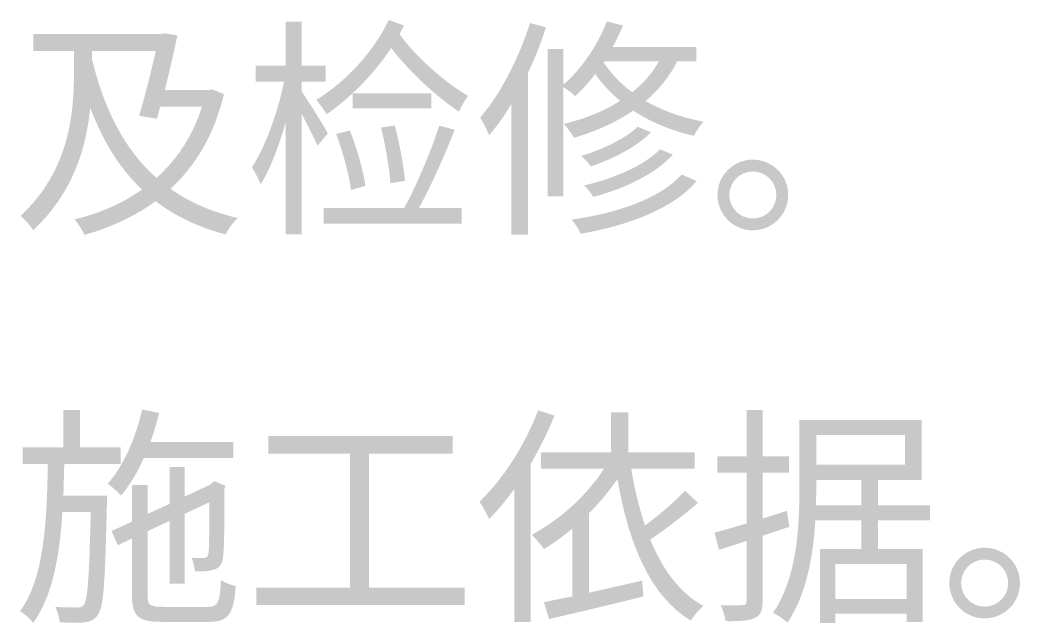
# Model space of a CAD drawing. Header units: millimetres. Extents: x -4600 to 229000, y -4300 to 19460.
# Drawn here: x 221647 to 222883, y 12012 to 12758 of the extents above; entities that cross this region are included whole.
import ezdxf

# ---------------------------------------------------------------- set-up
doc = ezdxf.new("R2010")
doc.units = ezdxf.units.MM
doc.header["$LTSCALE"] = 100
doc.layers.add('R2-LEGEND', color=7, linetype='Continuous', lineweight=18)

# ---------------------------------------------------------------- blocks, each defined once
blk = doc.blocks.new('A06_SHEET')
at = {"layer": 'R2-LEGEND'}
h = blk.add_hatch(color=256, dxfattribs=at)
edge = h.paths.add_edge_path()
edge.add_line((21975.7, 12755.7), (21975.7, 12701.2))
edge.add_line((21975.7, 12701.2), (21938.5, 12701.2))
edge.add_line((21938.5, 12701.2), (21938.5, 12681.2))
edge.add_line((21938.5, 12681.2), (21973.7, 12681.2))
edge.add_spline(control_points=[(21973.7, 12681.2), (21966, 12643.3), (21949.9, 12598.9), (21933.9, 12575.5)], knot_values=[0, 0, 0, 0, 1, 1, 1, 1], degree=3, periodic=0)
edge.add_spline(control_points=[(21933.9, 12575.5), (21937.3, 12570.3), (21942.5, 12560.8), (21944.8, 12554.5)], knot_values=[0, 0, 0, 0, 1, 1, 1, 1], degree=3, periodic=0)
edge.add_spline(control_points=[(21944.8, 12554.5), (21956.2, 12572.3), (21967.1, 12600.9), (21975.7, 12630.7)], knot_values=[0, 0, 0, 0, 1, 1, 1, 1], degree=3, periodic=0)
edge.add_line((21975.7, 12630.7), (21975.7, 12492.4))
edge.add_line((21975.7, 12492.4), (21995.5, 12492.4))
edge.add_line((21995.5, 12492.4), (21995.5, 12641.6))
edge.add_spline(control_points=[(21995.5, 12641.6), (22002.9, 12627.6), (22011.2, 12611), (22015, 12602.1)], knot_values=[0, 0, 0, 0, 1, 1, 1, 1], degree=3, periodic=0)
edge.add_line((22015, 12602.1), (22027.8, 12617.3))
edge.add_spline(control_points=[(22027.8, 12617.3), (22023.5, 12625.9), (22002.1, 12659.7), (21995.5, 12669.4)], knot_values=[0, 0, 0, 0, 1, 1, 1, 1], degree=3, periodic=0)
edge.add_line((21995.5, 12669.4), (21995.5, 12681.2))
edge.add_line((21995.5, 12681.2), (22025.3, 12681.2))
edge.add_line((22025.3, 12681.2), (22025.3, 12701.2))
edge.add_line((22025.3, 12701.2), (21995.5, 12701.2))
edge.add_line((21995.5, 12701.2), (21995.5, 12755.7))
edge.add_line((21995.5, 12755.7), (21975.7, 12755.7))
h = blk.add_hatch(color=256, dxfattribs=at)
edge = h.paths.add_edge_path()
edge.add_spline(control_points=[(22103.2, 12757.7), (22083.7, 12717.3), (22049.6, 12680.9), (22013.5, 12658.8)], knot_values=[0, 0, 0, 0, 1, 1, 1, 1], degree=3, periodic=0)
edge.add_spline(control_points=[(22013.5, 12658.8), (22017.5, 12654.5), (22023.8, 12645.4), (22026.4, 12641.1)], knot_values=[0, 0, 0, 0, 1, 1, 1, 1], degree=3, periodic=0)
edge.add_spline(control_points=[(22026.4, 12641.1), (22055.6, 12661.4), (22084.3, 12690), (22106.1, 12723)], knot_values=[0, 0, 0, 0, 1, 1, 1, 1], degree=3, periodic=0)
edge.add_spline(control_points=[(22106.1, 12723), (22128.1, 12694.3), (22161.1, 12663.4), (22190, 12644.2)], knot_values=[0, 0, 0, 0, 1, 1, 1, 1], degree=3, periodic=0)
edge.add_spline(control_points=[(22190, 12644.2), (22192.3, 12649.9), (22197.2, 12658.5), (22201.2, 12663.7)], knot_values=[0, 0, 0, 0, 1, 1, 1, 1], degree=3, periodic=0)
edge.add_spline(control_points=[(22201.2, 12663.7), (22172, 12680.9), (22136.1, 12712.4), (22116.4, 12740.2)], knot_values=[0, 0, 0, 0, 1, 1, 1, 1], degree=3, periodic=0)
edge.add_line((22116.4, 12740.2), (22122.1, 12750.8))
edge.add_line((22122.1, 12750.8), (22103.2, 12757.7))
h.paths.add_polyline_path([(22058.5, 12666.8), (22058.5, 12648.2), (22155.6, 12648.2), (22155.6, 12666.8), (22058.5, 12666.8)], flags=0)
h = blk.add_hatch(color=256, dxfattribs=at)
edge = h.paths.add_edge_path()
edge.add_line((22299.7, 12721.6), (22299.7, 12539.6))
edge.add_line((22299.7, 12539.6), (22318.9, 12539.6))
edge.add_line((22318.9, 12539.6), (22318.9, 12674.6))
edge.add_spline(control_points=[(22318.9, 12674.6), (22323.8, 12671.7), (22330.4, 12666.6), (22333.5, 12663.4)], knot_values=[0, 0, 0, 0, 1, 1, 1, 1], degree=3, periodic=0)
edge.add_spline(control_points=[(22333.5, 12663.4), (22342.1, 12671.1), (22350.4, 12680.3), (22358.2, 12690.9)], knot_values=[0, 0, 0, 0, 1, 1, 1, 1], degree=3, periodic=0)
edge.add_spline(control_points=[(22358.2, 12690.9), (22366.2, 12679.4), (22376.5, 12668), (22389.1, 12657.7)], knot_values=[0, 0, 0, 0, 1, 1, 1, 1], degree=3, periodic=0)
edge.add_spline(control_points=[(22389.1, 12657.7), (22369.1, 12644.8), (22345.6, 12635.6), (22319.5, 12629)], knot_values=[0, 0, 0, 0, 1, 1, 1, 1], degree=3, periodic=0)
edge.add_spline(control_points=[(22319.5, 12629), (22323.2, 12625), (22329.8, 12616.4), (22332.1, 12611.8)], knot_values=[0, 0, 0, 0, 1, 1, 1, 1], degree=3, periodic=0)
edge.add_spline(control_points=[(22332.1, 12611.8), (22359, 12620.1), (22384, 12631), (22405.2, 12645.6)], knot_values=[0, 0, 0, 0, 1, 1, 1, 1], degree=3, periodic=0)
edge.add_spline(control_points=[(22405.2, 12645.6), (22425.5, 12632.2), (22450.4, 12621.3), (22480.2, 12614.4)], knot_values=[0, 0, 0, 0, 1, 1, 1, 1], degree=3, periodic=0)
edge.add_spline(control_points=[(22480.2, 12614.4), (22482.8, 12619.9), (22488.2, 12627.6), (22492.3, 12631.9)], knot_values=[0, 0, 0, 0, 1, 1, 1, 1], degree=3, periodic=0)
edge.add_spline(control_points=[(22492.3, 12631.9), (22464.2, 12637), (22440.1, 12646.2), (22420.6, 12657.4)], knot_values=[0, 0, 0, 0, 1, 1, 1, 1], degree=3, periodic=0)
edge.add_spline(control_points=[(22420.6, 12657.4), (22436.7, 12671.1), (22449.8, 12687.2), (22459.6, 12706.4)], knot_values=[0, 0, 0, 0, 1, 1, 1, 1], degree=3, periodic=0)
edge.add_line((22459.6, 12706.4), (22483.1, 12706.4))
edge.add_line((22483.1, 12706.4), (22483.1, 12724.4))
edge.add_line((22483.1, 12724.4), (22379.9, 12724.4))
edge.add_spline(control_points=[(22379.9, 12724.4), (22384.8, 12733), (22388.8, 12741.9), (22392.6, 12750.8)], knot_values=[0, 0, 0, 0, 1, 1, 1, 1], degree=3, periodic=0)
edge.add_line((22392.6, 12750.8), (22372.8, 12755.9))
edge.add_spline(control_points=[(22372.8, 12755.9), (22361, 12725.9), (22341.3, 12696.9), (22318.9, 12677.7)], knot_values=[0, 0, 0, 0, 1, 1, 1, 1], degree=3, periodic=0)
edge.add_line((22318.9, 12677.7), (22318.9, 12721.6))
edge.add_line((22318.9, 12721.6), (22299.7, 12721.6))
edge = h.paths.add_edge_path(flags=0)
edge.add_spline(control_points=[(22438.4, 12597.8), (22418.9, 12577.5), (22381.1, 12561.4), (22344.7, 12553.1)], knot_values=[0, 0, 0, 0, 1, 1, 1, 1], degree=3, periodic=0)
edge.add_spline(control_points=[(22344.7, 12553.1), (22349, 12549.1), (22353.3, 12543.1), (22355.9, 12538.8)], knot_values=[0, 0, 0, 0, 1, 1, 1, 1], degree=3, periodic=0)
edge.add_spline(control_points=[(22355.9, 12538.8), (22394.6, 12549.1), (22432.7, 12567.1), (22454.4, 12591.2)], knot_values=[0, 0, 0, 0, 1, 1, 1, 1], degree=3, periodic=0)
edge.add_line((22454.4, 12591.2), (22438.4, 12597.8))
edge = h.paths.add_edge_path(flags=0)
edge.add_spline(control_points=[(22410.9, 12625.6), (22395.4, 12610.7), (22366.5, 12597.2), (22341, 12589.5)], knot_values=[0, 0, 0, 0, 1, 1, 1, 1], degree=3, periodic=0)
edge.add_spline(control_points=[(22341, 12589.5), (22345, 12586.1), (22350.2, 12580.9), (22353, 12576.6)], knot_values=[0, 0, 0, 0, 1, 1, 1, 1], degree=3, periodic=0)
edge.add_spline(control_points=[(22353, 12576.6), (22380.2, 12585.8), (22409.7, 12600.7), (22427.2, 12618.7)], knot_values=[0, 0, 0, 0, 1, 1, 1, 1], degree=3, periodic=0)
edge.add_line((22427.2, 12618.7), (22410.9, 12625.6))
edge = h.paths.add_edge_path(flags=0)
edge.add_line((22369.3, 12706.4), (22437, 12706.4))
edge.add_spline(control_points=[(22437, 12706.4), (22428.6, 12691.5), (22417.5, 12678.9), (22404, 12668.3)], knot_values=[0, 0, 0, 0, 1, 1, 1, 1], degree=3, periodic=0)
edge.add_spline(control_points=[(22404, 12668.3), (22388.5, 12679.7), (22376.8, 12692.6), (22368.8, 12705.5)], knot_values=[0, 0, 0, 0, 1, 1, 1, 1], degree=3, periodic=0)
edge.add_line((22368.8, 12705.5), (22369.3, 12706.4))
h = blk.add_hatch(color=256, dxfattribs=at)
edge = h.paths.add_edge_path()
edge.add_spline(control_points=[(22277.7, 12753.9), (22263.6, 12709.5), (22241, 12665.7), (22216.1, 12637)], knot_values=[0, 0, 0, 0, 1, 1, 1, 1], degree=3, periodic=0)
edge.add_spline(control_points=[(22216.1, 12637), (22219.5, 12631.6), (22225.2, 12620.1), (22227.2, 12615)], knot_values=[0, 0, 0, 0, 1, 1, 1, 1], degree=3, periodic=0)
edge.add_spline(control_points=[(22227.2, 12615), (22236.7, 12626.2), (22246.2, 12639.3), (22254.7, 12653.9)], knot_values=[0, 0, 0, 0, 1, 1, 1, 1], degree=3, periodic=0)
edge.add_line((22254.7, 12653.9), (22254.7, 12492.1))
edge.add_line((22254.7, 12492.1), (22275.1, 12492.1))
edge.add_line((22275.1, 12492.1), (22275.1, 12692.1))
edge.add_spline(control_points=[(22275.1, 12692.1), (22283.7, 12710.1), (22291.4, 12729.3), (22297.4, 12748.5)], knot_values=[0, 0, 0, 0, 1, 1, 1, 1], degree=3, periodic=0)
edge.add_line((22297.4, 12748.5), (22277.7, 12753.9))
h = blk.add_hatch(color=256, dxfattribs=at)
edge = h.paths.add_edge_path()
edge.add_line((21663.7, 12740.2), (21663.7, 12719.3))
edge.add_line((21663.7, 12719.3), (21714.1, 12719.3))
edge.add_line((21714.1, 12719.3), (21714.1, 12695.2))
edge.add_spline(control_points=[(21714.1, 12695.2), (21714.1, 12643.9), (21709.5, 12572.3), (21648, 12515.3)], knot_values=[0, 0, 0, 0, 1, 1, 1, 1], degree=3, periodic=0)
edge.add_spline(control_points=[(21648, 12515.3), (21652.8, 12511.6), (21660.6, 12503), (21663.7, 12497.5)], knot_values=[0, 0, 0, 0, 1, 1, 1, 1], degree=3, periodic=0)
edge.add_spline(control_points=[(21663.7, 12497.5), (21713.6, 12544.5), (21729.3, 12600.1), (21734.2, 12649.1)], knot_values=[0, 0, 0, 0, 1, 1, 1, 1], degree=3, periodic=0)
edge.add_spline(control_points=[(21734.2, 12649.1), (21749.7, 12608.4), (21770, 12574.6), (21798.1, 12547.9)], knot_values=[0, 0, 0, 0, 1, 1, 1, 1], degree=3, periodic=0)
edge.add_spline(control_points=[(21798.1, 12547.9), (21773.2, 12530.2), (21744.8, 12518.2), (21714.7, 12511)], knot_values=[0, 0, 0, 0, 1, 1, 1, 1], degree=3, periodic=0)
edge.add_spline(control_points=[(21714.7, 12511), (21719, 12506.1), (21724.4, 12497.5), (21727, 12491.8)], knot_values=[0, 0, 0, 0, 1, 1, 1, 1], degree=3, periodic=0)
edge.add_spline(control_points=[(21727, 12491.8), (21759.1, 12501), (21788.9, 12514.4), (21815, 12533.6)], knot_values=[0, 0, 0, 0, 1, 1, 1, 1], degree=3, periodic=0)
edge.add_spline(control_points=[(21815, 12533.6), (21838.8, 12515.3), (21867.1, 12501.5), (21901.5, 12492.4)], knot_values=[0, 0, 0, 0, 1, 1, 1, 1], degree=3, periodic=0)
edge.add_spline(control_points=[(21901.5, 12492.4), (21904.7, 12498.7), (21911.2, 12508.1), (21916.4, 12512.7)], knot_values=[0, 0, 0, 0, 1, 1, 1, 1], degree=3, periodic=0)
edge.add_spline(control_points=[(21916.4, 12512.7), (21883.7, 12520.4), (21856.5, 12532.5), (21833.3, 12548.8)], knot_values=[0, 0, 0, 0, 1, 1, 1, 1], degree=3, periodic=0)
edge.add_spline(control_points=[(21833.3, 12548.8), (21864, 12576.9), (21887.2, 12615), (21899.5, 12666)], knot_values=[0, 0, 0, 0, 1, 1, 1, 1], degree=3, periodic=0)
edge.add_line((21899.5, 12666), (21884.9, 12672))
edge.add_line((21884.9, 12672), (21881.2, 12670.9))
edge.add_line((21881.2, 12670.9), (21826.2, 12670.9))
edge.add_spline(control_points=[(21826.2, 12670.9), (21832.2, 12694.3), (21837.9, 12719), (21841.9, 12738.5)], knot_values=[0, 0, 0, 0, 1, 1, 1, 1], degree=3, periodic=0)
edge.add_line((21841.9, 12738.5), (21825.6, 12741.3))
edge.add_line((21825.6, 12741.3), (21821.9, 12740.2))
edge.add_line((21821.9, 12740.2), (21663.7, 12740.2))
edge = h.paths.add_edge_path(flags=0)
edge.add_spline(control_points=[(21816.1, 12562.3), (21775.7, 12598.1), (21751.1, 12648.2), (21736.2, 12709.8)], knot_values=[0, 0, 0, 0, 1, 1, 1, 1], degree=3, periodic=0)
edge.add_line((21736.2, 12709.8), (21736.2, 12719.3))
edge.add_line((21736.2, 12719.3), (21815.3, 12719.3))
edge.add_spline(control_points=[(21815.3, 12719.3), (21809.8, 12695.5), (21801.8, 12663.4), (21794.6, 12639.1)], knot_values=[0, 0, 0, 0, 1, 1, 1, 1], degree=3, periodic=0)
edge.add_line((21794.6, 12639.1), (21816.7, 12635.6))
edge.add_line((21816.7, 12635.6), (21820.7, 12650.5))
edge.add_line((21820.7, 12650.5), (21872.3, 12650.5))
edge.add_spline(control_points=[(21872.3, 12650.5), (21860.8, 12613.8), (21841.1, 12584.9), (21816.1, 12562.3)], knot_values=[0, 0, 0, 0, 1, 1, 1, 1], degree=3, periodic=0)
h = blk.add_hatch(color=256, dxfattribs=at)
edge = h.paths.add_edge_path()
edge.add_line((22022.7, 12525), (22022.7, 12505.8))
edge.add_line((22022.7, 12505.8), (22193.2, 12505.8))
edge.add_line((22193.2, 12505.8), (22193.2, 12525))
edge.add_line((22193.2, 12525), (22140.4, 12525))
edge.add_spline(control_points=[(22140.4, 12525), (22155.3, 12552), (22172.5, 12590.9), (22184.6, 12621.9)], knot_values=[0, 0, 0, 0, 1, 1, 1, 1], degree=3, periodic=0)
edge.add_line((22184.6, 12621.9), (22165.6, 12627))
edge.add_spline(control_points=[(22165.6, 12627), (22155.6, 12596.4), (22137.6, 12552.5), (22122.1, 12525)], knot_values=[0, 0, 0, 0, 1, 1, 1, 1], degree=3, periodic=0)
edge.add_line((22122.1, 12525), (22022.7, 12525))
edge = h.paths.add_edge_path(flags=0)
edge.add_spline(control_points=[(22038.2, 12616.7), (22046.2, 12594.9), (22054.2, 12566.3), (22056.5, 12547.4)], knot_values=[0, 0, 0, 0, 1, 1, 1, 1], degree=3, periodic=0)
edge.add_line((22056.5, 12547.4), (22074.3, 12552.5))
edge.add_spline(control_points=[(22074.3, 12552.5), (22071.7, 12570.9), (22063.7, 12599.2), (22055.1, 12621)], knot_values=[0, 0, 0, 0, 1, 1, 1, 1], degree=3, periodic=0)
edge.add_line((22055.1, 12621), (22038.2, 12616.7))
edge = h.paths.add_edge_path(flags=0)
edge.add_spline(control_points=[(22093.7, 12624.7), (22098.9, 12603), (22103.8, 12574.6), (22105.2, 12555.7)], knot_values=[0, 0, 0, 0, 1, 1, 1, 1], degree=3, periodic=0)
edge.add_line((22105.2, 12555.7), (22123.2, 12558.8))
edge.add_spline(control_points=[(22123.2, 12558.8), (22121.5, 12577.5), (22116.4, 12605.2), (22110.6, 12627)], knot_values=[0, 0, 0, 0, 1, 1, 1, 1], degree=3, periodic=0)
edge.add_line((22110.6, 12627), (22093.7, 12624.7))
h = blk.add_hatch(color=256, dxfattribs=at)
edge = h.paths.add_edge_path()
edge.add_spline(control_points=[(22553, 12584.9), (22529.2, 12584.9), (22509.4, 12565.4), (22509.4, 12541.4), (22509.4, 12517), (22529.2, 12497.5), (22553, 12497.5), (22577.3, 12497.5), (22596.8, 12517), (22596.8, 12541.4), (22596.8, 12565.4), (22577.3, 12584.9), (22553, 12584.9)], knot_values=[0, 0, 0, 0, 1, 1, 1, 2, 2, 2, 3, 3, 3, 4, 4, 4, 4], degree=3, periodic=0)
edge = h.paths.add_edge_path(flags=0)
edge.add_spline(control_points=[(22553, 12512.1), (22537.2, 12512.1), (22524.1, 12525), (22524.1, 12541.4), (22524.1, 12557.1), (22537.2, 12570.3), (22553, 12570.3), (22569.3, 12570.3), (22582.2, 12557.1), (22582.2, 12541.4), (22582.2, 12525), (22569.3, 12512.1), (22553, 12512.1)], knot_values=[0, 0, 0, 0, 1, 1, 1, 2, 2, 2, 3, 3, 3, 4, 4, 4, 4], degree=3, periodic=0)
h = blk.add_hatch(color=256, dxfattribs=at)
edge = h.paths.add_edge_path()
edge.add_spline(control_points=[(22465, 12566.6), (22439.5, 12537.3), (22386.8, 12519), (22329.2, 12510.7)], knot_values=[0, 0, 0, 0, 1, 1, 1, 1], degree=3, periodic=0)
edge.add_spline(control_points=[(22329.2, 12510.7), (22333.5, 12505.8), (22338.1, 12498.4), (22340.4, 12493.2)], knot_values=[0, 0, 0, 0, 1, 1, 1, 1], degree=3, periodic=0)
edge.add_spline(control_points=[(22340.4, 12493.2), (22401.1, 12504.1), (22455, 12524.5), (22483.7, 12558.5)], knot_values=[0, 0, 0, 0, 1, 1, 1, 1], degree=3, periodic=0)
edge.add_line((22483.7, 12558.5), (22465, 12566.6))
h = blk.add_hatch(color=256, dxfattribs=at)
edge = h.paths.add_edge_path()
edge.add_line((21701, 12275.1), (21701, 12229))
edge.add_line((21701, 12229), (21650.5, 12229))
edge.add_line((21650.5, 12229), (21650.5, 12208.6))
edge.add_line((21650.5, 12208.6), (21681.8, 12208.6))
edge.add_spline(control_points=[(21681.8, 12208.6), (21680.6, 12137.6), (21677.2, 12066.2), (21647.4, 12026.4)], knot_values=[0, 0, 0, 0, 1, 1, 1, 1], degree=3, periodic=0)
edge.add_spline(control_points=[(21647.4, 12026.4), (21652.8, 12023.3), (21660, 12017), (21663.7, 12012.1)], knot_values=[0, 0, 0, 0, 1, 1, 1, 1], degree=3, periodic=0)
edge.add_spline(control_points=[(21663.7, 12012.1), (21687.5, 12045), (21696.4, 12094.6), (21699.8, 12149.3)], knot_values=[0, 0, 0, 0, 1, 1, 1, 1], degree=3, periodic=0)
edge.add_line((21699.8, 12149.3), (21734.8, 12149.3))
edge.add_spline(control_points=[(21734.8, 12149.3), (21733, 12069.4), (21731, 12041), (21726.5, 12034.7)], knot_values=[0, 0, 0, 0, 1, 1, 1, 1], degree=3, periodic=0)
edge.add_spline(control_points=[(21726.5, 12034.7), (21724.2, 12031.3), (21721.6, 12030.7), (21717.6, 12031)], knot_values=[0, 0, 0, 0, 1, 1, 1, 1], degree=3, periodic=0)
edge.add_spline(control_points=[(21717.6, 12031), (21713.3, 12031), (21702.7, 12031), (21690.9, 12031.8)], knot_values=[0, 0, 0, 0, 1, 1, 1, 1], degree=3, periodic=0)
edge.add_spline(control_points=[(21690.9, 12031.8), (21693.8, 12026.7), (21695.8, 12018.4), (21696.4, 12012.7)], knot_values=[0, 0, 0, 0, 1, 1, 1, 1], degree=3, periodic=0)
edge.add_spline(control_points=[(21696.4, 12012.7), (21708.4, 12012.1), (21720.2, 12011.8), (21726.7, 12012.7)], knot_values=[0, 0, 0, 0, 1, 1, 1, 1], degree=3, periodic=0)
edge.add_spline(control_points=[(21726.7, 12012.7), (21734.5, 12013.5), (21739.1, 12015.5), (21743.6, 12021.8), (21751.1, 12031.8), (21752.5, 12063.9), (21754.8, 12159.6)], knot_values=[0, 0, 0, 0, 1, 1, 1, 2, 2, 2, 2], degree=3, periodic=0)
edge.add_spline(control_points=[(21754.8, 12159.6), (21754.8, 12162.5), (21754.8, 12169.4), (21754.8, 12169.4)], knot_values=[0, 0, 0, 0, 1, 1, 1, 1], degree=3, periodic=0)
edge.add_line((21754.8, 12169.4), (21701, 12169.4))
edge.add_line((21701, 12169.4), (21702.1, 12208.6))
edge.add_line((21702.1, 12208.6), (21771.7, 12208.6))
edge.add_line((21771.7, 12208.6), (21771.7, 12229))
edge.add_line((21771.7, 12229), (21721.6, 12229))
edge.add_line((21721.6, 12229), (21721.6, 12275.1))
edge.add_line((21721.6, 12275.1), (21701, 12275.1))
h = blk.add_hatch(color=256, dxfattribs=at)
edge = h.paths.add_edge_path()
edge.add_spline(control_points=[(21798.4, 12275.9), (21790.1, 12240.1), (21775.4, 12206), (21755.7, 12184)], knot_values=[0, 0, 0, 0, 1, 1, 1, 1], degree=3, periodic=0)
edge.add_spline(control_points=[(21755.7, 12184), (21760.8, 12180.8), (21768.9, 12173.1), (21772.3, 12169.4)], knot_values=[0, 0, 0, 0, 1, 1, 1, 1], degree=3, periodic=0)
edge.add_spline(control_points=[(21772.3, 12169.4), (21782.9, 12182), (21792.3, 12197.7), (21800.4, 12215.8)], knot_values=[0, 0, 0, 0, 1, 1, 1, 1], degree=3, periodic=0)
edge.add_line((21800.4, 12215.8), (21911.2, 12215.8))
edge.add_line((21911.2, 12215.8), (21911.2, 12235.5))
edge.add_line((21911.2, 12235.5), (21808.4, 12235.5))
edge.add_spline(control_points=[(21808.4, 12235.5), (21812.7, 12247), (21816.4, 12259.3), (21819.3, 12271.6)], knot_values=[0, 0, 0, 0, 1, 1, 1, 1], degree=3, periodic=0)
edge.add_line((21819.3, 12271.6), (21798.4, 12275.9))
h = blk.add_hatch(color=256, dxfattribs=at)
edge = h.paths.add_edge_path()
edge.add_spline(control_points=[(22287.7, 12274.8), (22271.4, 12231.5), (22243.9, 12189.1), (22215.2, 12161.9)], knot_values=[0, 0, 0, 0, 1, 1, 1, 1], degree=3, periodic=0)
edge.add_spline(control_points=[(22215.2, 12161.9), (22218.9, 12156.8), (22225, 12145.6), (22227.2, 12140.4)], knot_values=[0, 0, 0, 0, 1, 1, 1, 1], degree=3, periodic=0)
edge.add_spline(control_points=[(22227.2, 12140.4), (22237.8, 12151), (22248.2, 12163.6), (22258.2, 12177.4)], knot_values=[0, 0, 0, 0, 1, 1, 1, 1], degree=3, periodic=0)
edge.add_line((22258.2, 12177.4), (22258.2, 12012.9))
edge.add_line((22258.2, 12012.9), (22278.5, 12012.9))
edge.add_line((22278.5, 12012.9), (22278.5, 12208.6))
edge.add_spline(control_points=[(22278.5, 12208.6), (22289.7, 12227.8), (22300, 12248.2), (22308, 12268.5)], knot_values=[0, 0, 0, 0, 1, 1, 1, 1], degree=3, periodic=0)
edge.add_line((22308, 12268.5), (22287.7, 12274.8))
h = blk.add_hatch(color=256, dxfattribs=at)
edge = h.paths.add_edge_path()
edge.add_line((22545.3, 12275.4), (22545.3, 12217.8))
edge.add_line((22545.3, 12217.8), (22509.4, 12217.8))
edge.add_line((22509.4, 12217.8), (22509.4, 12197.7))
edge.add_line((22509.4, 12197.7), (22545.3, 12197.7))
edge.add_line((22545.3, 12197.7), (22545.3, 12135))
edge.add_spline(control_points=[(22545.3, 12135), (22530.4, 12130.4), (22516.6, 12126.4), (22505.7, 12123.5)], knot_values=[0, 0, 0, 0, 1, 1, 1, 1], degree=3, periodic=0)
edge.add_line((22505.7, 12123.5), (22511.4, 12102.3))
edge.add_line((22511.4, 12102.3), (22545.3, 12113.2))
edge.add_line((22545.3, 12113.2), (22545.3, 12039))
edge.add_spline(control_points=[(22545.3, 12039), (22545.3, 12035), (22543.8, 12033.9), (22540.4, 12033.9)], knot_values=[0, 0, 0, 0, 1, 1, 1, 1], degree=3, periodic=0)
edge.add_spline(control_points=[(22540.4, 12033.9), (22536.9, 12033.6), (22525.8, 12033.6), (22513.5, 12033.9)], knot_values=[0, 0, 0, 0, 1, 1, 1, 1], degree=3, periodic=0)
edge.add_spline(control_points=[(22513.5, 12033.9), (22516, 12028.1), (22518.9, 12019.2), (22519.5, 12014.1)], knot_values=[0, 0, 0, 0, 1, 1, 1, 1], degree=3, periodic=0)
edge.add_spline(control_points=[(22519.5, 12014.1), (22537.5, 12013.8), (22548.7, 12014.7), (22555.6, 12018.1)], knot_values=[0, 0, 0, 0, 1, 1, 1, 1], degree=3, periodic=0)
edge.add_spline(control_points=[(22555.6, 12018.1), (22562.7, 12021.2), (22565.3, 12027.3), (22565.3, 12039)], knot_values=[0, 0, 0, 0, 1, 1, 1, 1], degree=3, periodic=0)
edge.add_line((22565.3, 12039), (22565.3, 12119.8))
edge.add_line((22565.3, 12119.8), (22598.3, 12130.7))
edge.add_line((22598.3, 12130.7), (22595.1, 12150.5))
edge.add_line((22595.1, 12150.5), (22565.3, 12141))
edge.add_line((22565.3, 12141), (22565.3, 12197.7))
edge.add_line((22565.3, 12197.7), (22597.7, 12197.7))
edge.add_line((22597.7, 12197.7), (22597.7, 12217.8))
edge.add_line((22597.7, 12217.8), (22565.3, 12217.8))
edge.add_line((22565.3, 12217.8), (22565.3, 12275.4))
edge.add_line((22565.3, 12275.4), (22545.3, 12275.4))
h = blk.add_hatch(color=256, dxfattribs=at)
edge = h.paths.add_edge_path()
edge.add_spline(control_points=[(22469.3, 12175.4), (22457, 12162.2), (22437.2, 12145.3), (22419.8, 12132.4)], knot_values=[0, 0, 0, 0, 1, 1, 1, 1], degree=3, periodic=0)
edge.add_spline(control_points=[(22419.8, 12132.4), (22412.6, 12154.2), (22406.9, 12177.7), (22402.9, 12202.6)], knot_values=[0, 0, 0, 0, 1, 1, 1, 1], degree=3, periodic=0)
edge.add_line((22402.9, 12202.6), (22481.1, 12202.6))
edge.add_line((22481.1, 12202.6), (22481.1, 12222.9))
edge.add_line((22481.1, 12222.9), (22399.1, 12222.9))
edge.add_line((22399.1, 12222.9), (22399.1, 12272.2))
edge.add_line((22399.1, 12272.2), (22377.7, 12272.2))
edge.add_line((22377.7, 12272.2), (22377.7, 12222.9))
edge.add_line((22377.7, 12222.9), (22291.4, 12222.9))
edge.add_line((22291.4, 12222.9), (22291.4, 12202.6))
edge.add_line((22291.4, 12202.6), (22369.1, 12202.6))
edge.add_spline(control_points=[(22369.1, 12202.6), (22347.6, 12168.8), (22314.3, 12139.6), (22280, 12120.9)], knot_values=[0, 0, 0, 0, 1, 1, 1, 1], degree=3, periodic=0)
edge.add_spline(control_points=[(22280, 12120.9), (22284.5, 12116.7), (22291.7, 12107.5), (22294.9, 12103.2)], knot_values=[0, 0, 0, 0, 1, 1, 1, 1], degree=3, periodic=0)
edge.add_spline(control_points=[(22294.9, 12103.2), (22306.9, 12110.6), (22318.6, 12118.9), (22330.1, 12128.7)], knot_values=[0, 0, 0, 0, 1, 1, 1, 1], degree=3, periodic=0)
edge.add_line((22330.1, 12128.7), (22330.1, 12044.7))
edge.add_line((22330.1, 12044.7), (22294.9, 12037.6))
edge.add_line((22294.9, 12037.6), (22301.2, 12016.7))
edge.add_spline(control_points=[(22301.2, 12016.7), (22333.2, 12024.1), (22377.1, 12034.4), (22418, 12044.7)], knot_values=[0, 0, 0, 0, 1, 1, 1, 1], degree=3, periodic=0)
edge.add_line((22418, 12044.7), (22416.3, 12064.2))
edge.add_line((22416.3, 12064.2), (22350.7, 12049.3))
edge.add_line((22350.7, 12049.3), (22350.7, 12147.6))
edge.add_spline(control_points=[(22350.7, 12147.6), (22363.6, 12160.5), (22375.4, 12174.8), (22385.7, 12189.7)], knot_values=[0, 0, 0, 0, 1, 1, 1, 1], degree=3, periodic=0)
edge.add_spline(control_points=[(22385.7, 12189.7), (22399.7, 12110.3), (22425.5, 12045.6), (22476.5, 12014.7)], knot_values=[0, 0, 0, 0, 1, 1, 1, 1], degree=3, periodic=0)
edge.add_spline(control_points=[(22476.5, 12014.7), (22480.2, 12020.7), (22487.1, 12029), (22492, 12033)], knot_values=[0, 0, 0, 0, 1, 1, 1, 1], degree=3, periodic=0)
edge.add_spline(control_points=[(22492, 12033), (22462.5, 12049), (22441.3, 12078.3), (22426.4, 12115.2)], knot_values=[0, 0, 0, 0, 1, 1, 1, 1], degree=3, periodic=0)
edge.add_spline(control_points=[(22426.4, 12115.2), (22445, 12127.5), (22467.6, 12145), (22485.4, 12160.5)], knot_values=[0, 0, 0, 0, 1, 1, 1, 1], degree=3, periodic=0)
edge.add_line((22485.4, 12160.5), (22469.3, 12175.4))
h = blk.add_hatch(color=256, dxfattribs=at)
edge = h.paths.add_edge_path()
edge.add_line((22636.1, 12103.2), (22636.1, 12011.8))
edge.add_line((22636.1, 12011.8), (22655, 12011.8))
edge.add_line((22655, 12011.8), (22655, 12023.5))
edge.add_line((22655, 12023.5), (22743.2, 12023.5))
edge.add_line((22743.2, 12023.5), (22743.2, 12012.9))
edge.add_line((22743.2, 12012.9), (22763, 12012.9))
edge.add_line((22763, 12012.9), (22763, 12103.2))
edge.add_line((22763, 12103.2), (22707.7, 12103.2))
edge.add_line((22707.7, 12103.2), (22707.7, 12138.7))
edge.add_line((22707.7, 12138.7), (22771.9, 12138.7))
edge.add_line((22771.9, 12138.7), (22771.9, 12157.3))
edge.add_line((22771.9, 12157.3), (22707.7, 12157.3))
edge.add_line((22707.7, 12157.3), (22707.7, 12188.8))
edge.add_line((22707.7, 12188.8), (22761.8, 12188.8))
edge.add_line((22761.8, 12188.8), (22761.8, 12263))
edge.add_line((22761.8, 12263), (22610.6, 12263))
edge.add_line((22610.6, 12263), (22610.6, 12176.5))
edge.add_spline(control_points=[(22610.6, 12176.5), (22610.6, 12131), (22608, 12068.5), (22578.2, 12024.4)], knot_values=[0, 0, 0, 0, 1, 1, 1, 1], degree=3, periodic=0)
edge.add_spline(control_points=[(22578.2, 12024.4), (22583.1, 12022.1), (22592, 12015.8), (22596, 12012.4)], knot_values=[0, 0, 0, 0, 1, 1, 1, 1], degree=3, periodic=0)
edge.add_spline(control_points=[(22596, 12012.4), (22619.7, 12047.3), (22627.8, 12096), (22630.3, 12138.7)], knot_values=[0, 0, 0, 0, 1, 1, 1, 1], degree=3, periodic=0)
edge.add_line((22630.3, 12138.7), (22687.4, 12138.7))
edge.add_line((22687.4, 12138.7), (22687.4, 12103.2))
edge.add_line((22687.4, 12103.2), (22636.1, 12103.2))
h.paths.add_polyline_path([(22631.5, 12244.4), (22741.2, 12244.4), (22741.2, 12207.8), (22631.5, 12207.8), (22631.5, 12244.4)], flags=0)
h.paths.add_polyline_path([(22655, 12041.3), (22655, 12084.8), (22743.2, 12084.8), (22743.2, 12041.3), (22655, 12041.3)], flags=0)
h.paths.add_polyline_path([(22631.5, 12188.8), (22687.4, 12188.8), (22687.4, 12157.3), (22631.2, 12157.3), (22631.5, 12176.5), (22631.5, 12188.8)], flags=0)
blk.add_hatch(color=256, dxfattribs=at).paths.add_polyline_path([(21939.3, 12055.6), (21939.3, 12034.1), (22196.9, 12034.1), (22196.9, 12055.6), (22078.8, 12055.6), (22078.8, 12221.2), (22182.3, 12221.2), (22182.3, 12243.3), (21954.2, 12243.3), (21954.2, 12221.2), (22055.1, 12221.2), (22055.1, 12055.6), (21939.3, 12055.6)])
h = blk.add_hatch(color=256, dxfattribs=at)
edge = h.paths.add_edge_path()
edge.add_line((21785.8, 12182.5), (21785.8, 12137.3))
edge.add_line((21785.8, 12137.3), (21760.5, 12125.5))
edge.add_line((21760.5, 12125.5), (21768.3, 12108.1))
edge.add_line((21768.3, 12108.1), (21785.8, 12116.4))
edge.add_line((21785.8, 12116.4), (21785.8, 12045.6))
edge.add_spline(control_points=[(21785.8, 12045.6), (21785.8, 12019.8), (21793.8, 12013.2), (21822.4, 12013.2), (21828.7, 12013.2), (21874, 12013.2), (21880.9, 12013.2), (21905.2, 12013.2), (21911.5, 12023.3), (21914.1, 12057.3)], knot_values=[0, 0, 0, 0, 1, 1, 1, 2, 2, 2, 3, 3, 3, 3], degree=3, periodic=0)
edge.add_spline(control_points=[(21914.1, 12057.3), (21908.4, 12058.8), (21900.4, 12061.6), (21895.8, 12065.1)], knot_values=[0, 0, 0, 0, 1, 1, 1, 1], degree=3, periodic=0)
edge.add_spline(control_points=[(21895.8, 12065.1), (21894.3, 12037.3), (21892.3, 12031.8), (21879.7, 12031.8), (21869.7, 12031.8), (21831, 12031.8), (21823.6, 12031.8), (21807.8, 12031.8), (21805.2, 12034.1), (21805.2, 12045.3)], knot_values=[0, 0, 0, 0, 1, 1, 1, 2, 2, 2, 3, 3, 3, 3], degree=3, periodic=0)
edge.add_line((21805.2, 12045.3), (21805.2, 12125.5))
edge.add_line((21805.2, 12125.5), (21832.5, 12138.1))
edge.add_line((21832.5, 12138.1), (21832.5, 12060.5))
edge.add_line((21832.5, 12060.5), (21851.1, 12060.5))
edge.add_line((21851.1, 12060.5), (21851.1, 12147))
edge.add_line((21851.1, 12147), (21881.4, 12161.1))
edge.add_spline(control_points=[(21881.4, 12161.1), (21881.4, 12127.3), (21881.2, 12101.8), (21880.3, 12097.5), (21879.4, 12092.9), (21877.4, 12092.3), (21874.3, 12092.3), (21871.4, 12092.3), (21864.5, 12092), (21859.4, 12092.6)], knot_values=[0, 0, 0, 0, 1, 1, 1, 2, 2, 2, 3, 3, 3, 3], degree=3, periodic=0)
edge.add_spline(control_points=[(21859.4, 12092.6), (21861.4, 12088), (21863.1, 12080.8), (21863.7, 12075.7)], knot_values=[0, 0, 0, 0, 1, 1, 1, 1], degree=3, periodic=0)
edge.add_spline(control_points=[(21863.7, 12075.7), (21870.3, 12075.4), (21879.2, 12075.7), (21885.5, 12077.4)], knot_values=[0, 0, 0, 0, 1, 1, 1, 1], degree=3, periodic=0)
edge.add_spline(control_points=[(21885.5, 12077.4), (21892.9, 12079.1), (21897.5, 12083.7), (21898.3, 12093.2)], knot_values=[0, 0, 0, 0, 1, 1, 1, 1], degree=3, periodic=0)
edge.add_spline(control_points=[(21898.3, 12093.2), (21899.8, 12101.2), (21900.1, 12137.3), (21900.1, 12178.5)], knot_values=[0, 0, 0, 0, 1, 1, 1, 1], degree=3, periodic=0)
edge.add_line((21900.1, 12178.5), (21901.2, 12181.7))
edge.add_line((21901.2, 12181.7), (21887.5, 12187.1))
edge.add_line((21887.5, 12187.1), (21883.7, 12184.3))
edge.add_line((21883.7, 12184.3), (21882.3, 12182.8))
edge.add_line((21882.3, 12182.8), (21851.1, 12168.2))
edge.add_line((21851.1, 12168.2), (21851.1, 12204.9))
edge.add_line((21851.1, 12204.9), (21832.5, 12204.9))
edge.add_line((21832.5, 12204.9), (21832.5, 12159.3))
edge.add_line((21832.5, 12159.3), (21805.2, 12146.7))
edge.add_line((21805.2, 12146.7), (21805.2, 12182.5))
edge.add_line((21805.2, 12182.5), (21785.8, 12182.5))
h = blk.add_hatch(color=256, dxfattribs=at)
edge = h.paths.add_edge_path()
edge.add_spline(control_points=[(22839.5, 12104.9), (22815.7, 12104.9), (22795.9, 12085.4), (22795.9, 12061.4), (22795.9, 12037), (22815.7, 12017.5), (22839.5, 12017.5), (22863.8, 12017.5), (22883.3, 12037), (22883.3, 12061.4), (22883.3, 12085.4), (22863.8, 12104.9), (22839.5, 12104.9)], knot_values=[0, 0, 0, 0, 1, 1, 1, 2, 2, 2, 3, 3, 3, 4, 4, 4, 4], degree=3, periodic=0)
edge = h.paths.add_edge_path(flags=0)
edge.add_spline(control_points=[(22839.5, 12032.1), (22823.7, 12032.1), (22810.5, 12045), (22810.5, 12061.4), (22810.5, 12077.1), (22823.7, 12090.3), (22839.5, 12090.3), (22855.8, 12090.3), (22868.7, 12077.1), (22868.7, 12061.4), (22868.7, 12045), (22855.8, 12032.1), (22839.5, 12032.1)], knot_values=[0, 0, 0, 0, 1, 1, 1, 2, 2, 2, 3, 3, 3, 4, 4, 4, 4], degree=3, periodic=0)

msp = doc.modelspace()

# ---------------------------------------------------------------- block references
msp.add_blockref('A06_SHEET', (200000, 0))

doc.saveas('drawing.dxf')
